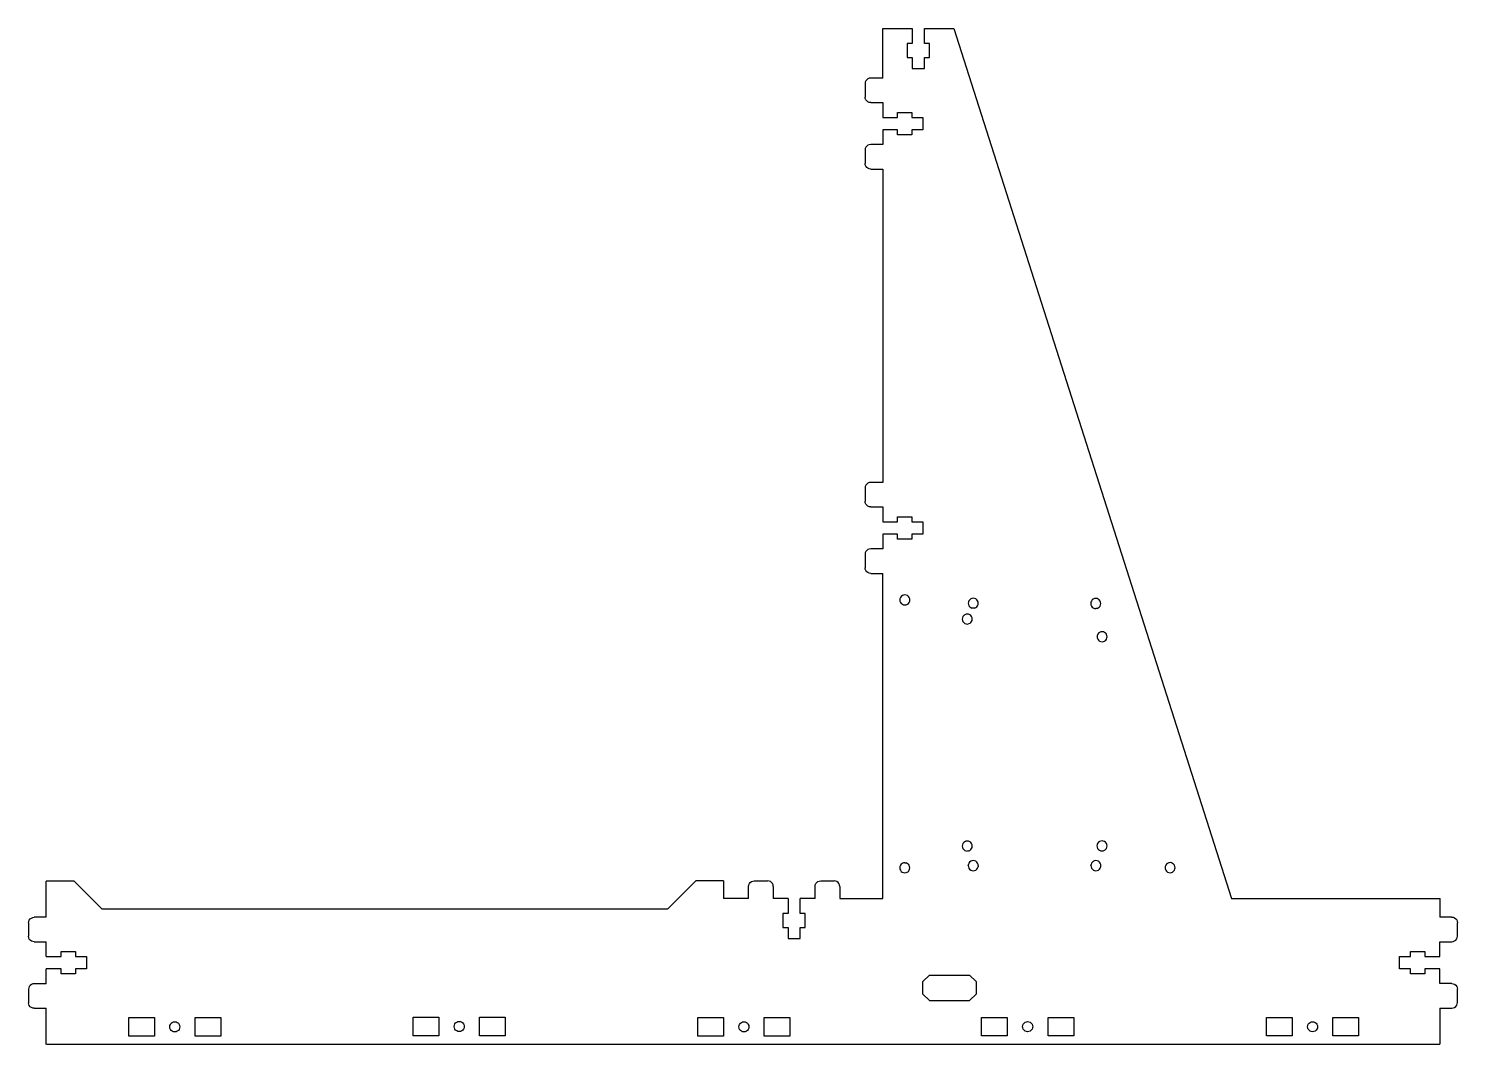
# Model space of a CAD drawing. Header units: inches. Extents: x -1229 to 729, y -736 to 1382.
# Drawn here: x -1229 to -717, y 733 to 1097 of the extents above; entities that cross this region are included whole.
import ezdxf

# ---------------------------------------------------------------- set-up
doc = ezdxf.new("R2010")
doc.units = ezdxf.units.IN
doc.header["$MEASUREMENT"] = 0

msp = doc.modelspace()

# ---------------------------------------------------------------- linework, layer by layer
for p, q in [((-922.81, 1096.84), (-912.21, 1096.84)), ((-922.81, 1079.11), (-922.81, 1096.84)), ((-912.21, 1096.84), (-912.21, 1091.54)), ((-907.81, 1096.84), (-897.3, 1096.84)), ((-907.81, 1091.54), (-907.81, 1096.84)), ((-897.3, 1096.84), (-797.9, 785.14)), ((-914.01, 1091.54), (-914.01, 1086.44)), ((-912.21, 1091.54), (-914.01, 1091.54)), ((-906.01, 1091.54), (-907.81, 1091.54)), ((-906.01, 1086.44), (-906.01, 1091.54)), ((-914.01, 1086.44), (-912.21, 1086.44)), ((-912.21, 1086.44), (-912.21, 1082.49)), ((-907.81, 1086.44), (-906.01, 1086.44)), ((-907.81, 1082.49), (-907.81, 1086.44)), ((-912.21, 1082.49), (-907.81, 1082.49)), ((-929.04, 1077.62), (-929.11, 1077.11)), ((-929.11, 1077.11), (-929.11, 1072.31)), ((-928.84, 1078.11), (-929.04, 1077.62)), ((-928.53, 1078.52), (-928.84, 1078.11)), ((-928.11, 1078.84), (-928.53, 1078.52)), ((-927.63, 1079.04), (-928.11, 1078.84)), ((-927.11, 1079.11), (-927.63, 1079.04)), ((-922.81, 1079.11), (-927.11, 1079.11)), ((-929.04, 1071.79), (-929.11, 1072.31)), ((-928.84, 1071.31), (-929.04, 1071.79)), ((-928.53, 1070.89), (-928.84, 1071.31)), ((-928.11, 1070.58), (-928.53, 1070.89)), ((-927.63, 1070.38), (-928.11, 1070.58)), ((-927.11, 1070.31), (-927.63, 1070.38)), ((-927.11, 1070.31), (-922.81, 1070.31)), ((-922.81, 1070.31), (-922.81, 1065.01)), ((-922.81, 1065.01), (-917.51, 1065.01)), ((-917.51, 1066.81), (-912.41, 1066.81)), ((-917.51, 1065.01), (-917.51, 1066.81)), ((-912.41, 1066.81), (-912.41, 1065.01)), ((-912.41, 1065.01), (-908.46, 1065.01)), ((-908.46, 1065.01), (-908.46, 1060.61)), ((-922.81, 1060.61), (-922.81, 1055.31)), ((-917.51, 1060.61), (-922.81, 1060.61)), ((-917.51, 1058.81), (-917.51, 1060.61)), ((-908.46, 1060.61), (-912.41, 1060.61)), ((-912.41, 1060.61), (-912.41, 1058.81)), ((-929.04, 1053.82), (-929.11, 1053.31)), ((-928.84, 1054.31), (-929.04, 1053.82)), ((-928.53, 1054.72), (-928.84, 1054.31)), ((-928.11, 1055.04), (-928.53, 1054.72)), ((-927.63, 1055.24), (-928.11, 1055.04)), ((-927.11, 1055.31), (-927.63, 1055.24)), ((-922.81, 1055.31), (-927.11, 1055.31)), ((-912.41, 1058.81), (-917.51, 1058.81)), ((-929.11, 1053.31), (-929.11, 1048.51)), ((-929.04, 1047.99), (-929.11, 1048.51)), ((-928.84, 1047.51), (-929.04, 1047.99)), ((-928.53, 1047.09), (-928.84, 1047.51)), ((-928.11, 1046.78), (-928.53, 1047.09)), ((-927.63, 1046.58), (-928.11, 1046.78)), ((-927.11, 1046.51), (-927.63, 1046.58)), ((-927.11, 1046.51), (-922.81, 1046.51)), ((-922.81, 1046.51), (-922.81, 934.24)), ((-929.04, 932.76), (-929.11, 932.24)), ((-929.11, 932.24), (-929.11, 927.44)), ((-928.84, 933.24), (-929.04, 932.76)), ((-928.53, 933.65), (-928.84, 933.24)), ((-928.11, 933.97), (-928.53, 933.65)), ((-927.63, 934.17), (-928.11, 933.97)), ((-927.11, 934.24), (-927.63, 934.17)), ((-922.81, 934.24), (-927.11, 934.24)), ((-929.04, 926.92), (-929.11, 927.44)), ((-928.84, 926.44), (-929.04, 926.92)), ((-928.53, 926.03), (-928.84, 926.44)), ((-928.11, 925.71), (-928.53, 926.03)), ((-927.63, 925.51), (-928.11, 925.71)), ((-927.11, 925.44), (-927.63, 925.51)), ((-927.11, 925.44), (-922.81, 925.44)), ((-922.81, 925.44), (-922.81, 920.14)), ((-917.51, 921.94), (-912.41, 921.94)), ((-917.51, 920.14), (-917.51, 921.94)), ((-912.41, 921.94), (-912.41, 920.14)), ((-922.81, 920.14), (-917.51, 920.14)), ((-917.51, 915.74), (-922.81, 915.74)), ((-922.81, 915.74), (-922.81, 910.44)), ((-917.51, 913.94), (-917.51, 915.74)), ((-912.41, 920.14), (-908.46, 920.14)), ((-912.41, 915.74), (-912.41, 913.94)), ((-908.46, 915.74), (-912.41, 915.74)), ((-908.46, 920.14), (-908.46, 915.74)), ((-912.41, 913.94), (-917.51, 913.94)), ((-929.04, 908.96), (-929.11, 908.44)), ((-929.11, 908.44), (-929.11, 903.64)), ((-928.84, 909.44), (-929.04, 908.96)), ((-928.53, 909.85), (-928.84, 909.44)), ((-928.11, 910.17), (-928.53, 909.85)), ((-927.63, 910.37), (-928.11, 910.17)), ((-927.11, 910.44), (-927.63, 910.37)), ((-922.81, 910.44), (-927.11, 910.44)), ((-929.04, 903.12), (-929.11, 903.64)), ((-928.84, 902.64), (-929.04, 903.12)), ((-928.53, 902.23), (-928.84, 902.64)), ((-928.11, 901.91), (-928.53, 902.23)), ((-927.63, 901.71), (-928.11, 901.91)), ((-927.11, 901.64), (-927.63, 901.71)), ((-927.11, 901.64), (-922.81, 901.64)), ((-922.81, 785.14), (-922.81, 901.64)), ((-916.62, 892.58), (-916.68, 892.12)), ((-916.68, 892.12), (-916.62, 891.65)), ((-916.44, 893.02), (-916.62, 892.58)), ((-916.62, 891.65), (-916.44, 891.22)), ((-916.15, 893.39), (-916.44, 893.02)), ((-916.44, 891.22), (-916.15, 890.85)), ((-915.78, 893.68), (-916.15, 893.39)), ((-916.15, 890.85), (-915.78, 890.56)), ((-915.35, 893.86), (-915.78, 893.68)), ((-915.78, 890.56), (-915.35, 890.38)), ((-914.88, 893.92), (-915.35, 893.86)), ((-915.35, 890.38), (-914.88, 890.32)), ((-914.41, 893.86), (-914.88, 893.92)), ((-914.88, 890.32), (-914.41, 890.38)), ((-913.98, 893.68), (-914.41, 893.86)), ((-914.41, 890.38), (-913.98, 890.56)), ((-913.61, 893.39), (-913.98, 893.68)), ((-913.98, 890.56), (-913.61, 890.85)), ((-913.32, 893.02), (-913.61, 893.39)), ((-913.61, 890.85), (-913.32, 891.22)), ((-913.14, 892.58), (-913.32, 893.02)), ((-913.32, 891.22), (-913.14, 891.65)), ((-913.08, 892.12), (-913.14, 892.58)), ((-913.14, 891.65), (-913.08, 892.12)), ((-892.11, 891.41), (-892.18, 890.95)), ((-892.18, 890.95), (-892.11, 890.48)), ((-891.94, 891.85), (-892.11, 891.41)), ((-892.11, 890.48), (-891.93, 890.05)), ((-891.65, 892.22), (-891.94, 891.85)), ((-891.28, 892.5), (-891.65, 892.22)), ((-890.84, 892.68), (-891.28, 892.5)), ((-890.38, 892.75), (-890.84, 892.68)), ((-889.91, 892.68), (-890.38, 892.75)), ((-889.48, 892.5), (-889.91, 892.68)), ((-889.1, 892.22), (-889.48, 892.5)), ((-888.82, 891.85), (-889.1, 892.22)), ((-888.64, 891.41), (-888.82, 891.85)), ((-888.82, 890.05), (-888.64, 890.48)), ((-888.58, 890.95), (-888.64, 891.41)), ((-888.64, 890.48), (-888.58, 890.95)), ((-848.28, 891.32), (-848.34, 890.85)), ((-848.34, 890.85), (-848.28, 890.39)), ((-848.1, 891.75), (-848.28, 891.32)), ((-848.28, 890.39), (-848.1, 889.95)), ((-847.81, 892.13), (-848.1, 891.75)), ((-847.44, 892.41), (-847.81, 892.13)), ((-847.01, 892.59), (-847.44, 892.41)), ((-846.54, 892.65), (-847.01, 892.59)), ((-846.08, 892.59), (-846.54, 892.65)), ((-845.64, 892.41), (-846.08, 892.59)), ((-845.27, 892.13), (-845.64, 892.41)), ((-844.98, 891.75), (-845.27, 892.13)), ((-844.8, 891.32), (-844.98, 891.75)), ((-844.98, 889.95), (-844.8, 890.39)), ((-844.74, 890.85), (-844.8, 891.32)), ((-844.8, 890.39), (-844.74, 890.85)), ((-894.26, 885.73), (-894.32, 885.26)), ((-894.32, 885.26), (-894.26, 884.8)), ((-894.08, 886.16), (-894.26, 885.73)), ((-893.79, 886.54), (-894.08, 886.16)), ((-893.64, 886.68), (-893.79, 886.54)), ((-893.57, 886.71), (-893.64, 886.68)), ((-893.42, 886.82), (-893.57, 886.71)), ((-892.98, 887), (-893.42, 886.82)), ((-892.52, 887.06), (-892.98, 887)), ((-892.05, 887), (-892.52, 887.06)), ((-891.62, 886.82), (-892.05, 887)), ((-891.93, 890.05), (-891.65, 889.67)), ((-891.65, 889.67), (-891.28, 889.39)), ((-891.24, 886.54), (-891.62, 886.82)), ((-891.28, 889.39), (-890.84, 889.21)), ((-890.96, 886.16), (-891.24, 886.54)), ((-890.78, 885.73), (-890.96, 886.16)), ((-890.38, 889.15), (-890.84, 889.21)), ((-890.72, 885.26), (-890.78, 885.73)), ((-890.78, 884.8), (-890.72, 885.26)), ((-889.91, 889.21), (-890.38, 889.15)), ((-889.91, 889.21), (-889.48, 889.39)), ((-889.48, 889.39), (-889.1, 889.67)), ((-889.1, 889.67), (-888.82, 890.05)), ((-848.1, 889.95), (-847.81, 889.58)), ((-847.81, 889.58), (-847.44, 889.29)), ((-847.44, 889.29), (-847.01, 889.12)), ((-847.01, 889.12), (-846.54, 889.05)), ((-846.08, 889.12), (-846.54, 889.05)), ((-846.08, 889.12), (-845.64, 889.3)), ((-845.64, 889.3), (-845.27, 889.58)), ((-845.27, 889.58), (-844.98, 889.95)), ((-894.26, 884.8), (-894.08, 884.36)), ((-894.08, 884.36), (-893.79, 883.99)), ((-893.79, 883.99), (-893.42, 883.7)), ((-893.42, 883.7), (-892.98, 883.52)), ((-892.98, 883.52), (-892.52, 883.46)), ((-892.52, 883.46), (-892.05, 883.53)), ((-891.62, 883.7), (-892.05, 883.53)), ((-891.62, 883.7), (-891.47, 883.85)), ((-891.47, 883.85), (-891.24, 883.99)), ((-891.24, 883.99), (-890.96, 884.36)), ((-890.96, 884.36), (-890.78, 884.8)), ((-845.53, 880.24), (-845.81, 879.86)), ((-845.42, 880.34), (-845.53, 880.24)), ((-845.37, 880.36), (-845.42, 880.34)), ((-845.15, 880.52), (-845.37, 880.36)), ((-844.72, 880.7), (-845.15, 880.52)), ((-844.25, 880.76), (-844.72, 880.7)), ((-843.79, 880.7), (-844.25, 880.76)), ((-843.35, 880.52), (-843.79, 880.7)), ((-842.98, 880.24), (-843.35, 880.52)), ((-842.7, 879.86), (-842.98, 880.24)), ((-845.99, 879.43), (-846.05, 878.96)), ((-846.05, 878.96), (-845.99, 878.5)), ((-845.81, 879.86), (-845.99, 879.43)), ((-845.99, 878.5), (-845.81, 878.06)), ((-845.81, 878.06), (-845.53, 877.69)), ((-845.53, 877.69), (-845.15, 877.4)), ((-845.15, 877.4), (-844.72, 877.22)), ((-844.72, 877.22), (-844.25, 877.16)), ((-844.25, 877.16), (-843.79, 877.22)), ((-843.79, 877.22), (-843.35, 877.4)), ((-843.35, 877.4), (-843.24, 877.51)), ((-843.24, 877.51), (-842.98, 877.69)), ((-842.98, 877.69), (-842.7, 878.06)), ((-842.52, 879.43), (-842.7, 879.86)), ((-842.7, 878.06), (-842.52, 878.5)), ((-842.45, 878.96), (-842.52, 879.43)), ((-842.52, 878.5), (-842.45, 878.96)), ((-894.29, 804.41), (-894.35, 803.95)), ((-894.35, 803.95), (-894.29, 803.48)), ((-894.11, 804.85), (-894.29, 804.41)), ((-894.29, 803.48), (-894.11, 803.05)), ((-893.82, 805.22), (-894.11, 804.85)), ((-893.45, 805.51), (-893.82, 805.22)), ((-893.27, 805.6), (-893.45, 805.51)), ((-893.21, 805.6), (-893.27, 805.6)), ((-893.01, 805.69), (-893.21, 805.6)), ((-892.55, 805.75), (-893.01, 805.69)), ((-892.08, 805.69), (-892.55, 805.75)), ((-891.65, 805.51), (-892.08, 805.69)), ((-891.27, 805.22), (-891.65, 805.51)), ((-890.99, 804.85), (-891.27, 805.22)), ((-890.81, 804.41), (-890.99, 804.85)), ((-890.99, 803.05), (-890.81, 803.48)), ((-890.75, 803.95), (-890.81, 804.41)), ((-890.81, 803.48), (-890.75, 803.95)), ((-846.03, 804.48), (-846.09, 804.02)), ((-846.09, 804.02), (-846.03, 803.55)), ((-845.85, 804.92), (-846.03, 804.48)), ((-846.03, 803.55), (-845.85, 803.12)), ((-845.56, 805.29), (-845.85, 804.92)), ((-845.37, 805.46), (-845.56, 805.29)), ((-845.3, 805.49), (-845.37, 805.46)), ((-845.19, 805.58), (-845.3, 805.49)), ((-844.75, 805.76), (-845.19, 805.58)), ((-844.29, 805.82), (-844.75, 805.76)), ((-843.82, 805.76), (-844.29, 805.82)), ((-843.39, 805.58), (-843.82, 805.76)), ((-843.01, 805.29), (-843.39, 805.58)), ((-842.73, 804.92), (-843.01, 805.29)), ((-842.55, 804.48), (-842.73, 804.92)), ((-842.73, 803.12), (-842.55, 803.55)), ((-842.49, 804.02), (-842.55, 804.48)), ((-842.55, 803.55), (-842.49, 804.02)), ((-894.11, 803.05), (-893.82, 802.67)), ((-893.82, 802.67), (-893.45, 802.39)), ((-893.45, 802.39), (-893.01, 802.21)), ((-893.01, 802.21), (-892.55, 802.15)), ((-892.08, 802.21), (-892.55, 802.15)), ((-892.08, 802.21), (-891.9, 802.3)), ((-891.68, 798.2), (-891.97, 797.83)), ((-891.9, 802.3), (-891.65, 802.39)), ((-891.31, 798.49), (-891.68, 798.2)), ((-891.65, 802.39), (-891.27, 802.67)), ((-890.87, 798.67), (-891.31, 798.49)), ((-891.27, 802.67), (-890.99, 803.05)), ((-890.41, 798.73), (-890.87, 798.67)), ((-889.94, 798.67), (-890.41, 798.73)), ((-889.51, 798.49), (-889.94, 798.67)), ((-889.14, 798.2), (-889.51, 798.49)), ((-888.85, 797.83), (-889.14, 798.2)), ((-847.75, 798.2), (-848.04, 797.83)), ((-847.38, 798.49), (-847.75, 798.2)), ((-846.94, 798.67), (-847.38, 798.49)), ((-846.48, 798.73), (-846.94, 798.67)), ((-846.01, 798.67), (-846.48, 798.73)), ((-845.58, 798.49), (-846.01, 798.67)), ((-845.85, 803.12), (-845.56, 802.75)), ((-845.2, 798.2), (-845.58, 798.49)), ((-845.56, 802.75), (-845.19, 802.46)), ((-844.92, 797.83), (-845.2, 798.2)), ((-845.19, 802.46), (-844.75, 802.28)), ((-844.75, 802.28), (-844.29, 802.22)), ((-844.29, 802.22), (-843.82, 802.28)), ((-843.82, 802.28), (-843.39, 802.46)), ((-843.39, 802.46), (-843.2, 802.63)), ((-843.2, 802.63), (-843.01, 802.75)), ((-843.01, 802.75), (-842.73, 803.12)), ((-916.64, 796.63), (-916.7, 796.16)), ((-916.7, 796.16), (-916.64, 795.7)), ((-916.46, 797.06), (-916.64, 796.63)), ((-916.64, 795.7), (-916.46, 795.26)), ((-916.18, 797.43), (-916.46, 797.06)), ((-916.46, 795.26), (-916.18, 794.89)), ((-915.8, 797.72), (-916.18, 797.43)), ((-916.18, 794.89), (-915.8, 794.6)), ((-915.37, 797.9), (-915.8, 797.72)), ((-915.8, 794.6), (-915.37, 794.42)), ((-914.9, 797.96), (-915.37, 797.9)), ((-915.37, 794.42), (-914.9, 794.36)), ((-914.9, 797.96), (-914.44, 797.9)), ((-914.9, 794.36), (-914.44, 794.42)), ((-914, 797.72), (-914.44, 797.9)), ((-914.44, 794.42), (-914, 794.6)), ((-913.63, 797.44), (-914, 797.72)), ((-914, 794.6), (-913.63, 794.89)), ((-913.34, 797.06), (-913.63, 797.44)), ((-913.63, 794.89), (-913.34, 795.26)), ((-913.16, 796.63), (-913.34, 797.06)), ((-913.34, 795.26), (-913.16, 795.7)), ((-913.1, 796.16), (-913.16, 796.63)), ((-913.16, 795.7), (-913.1, 796.16)), ((-892.21, 796.93), (-892.15, 797.4)), ((-892.21, 796.93), (-892.15, 796.46)), ((-891.97, 797.83), (-892.15, 797.4)), ((-892.15, 796.46), (-891.97, 796.03)), ((-891.97, 796.03), (-891.68, 795.66)), ((-891.68, 795.66), (-891.31, 795.37)), ((-891.31, 795.37), (-890.87, 795.19)), ((-890.87, 795.19), (-890.41, 795.13)), ((-890.41, 795.13), (-889.94, 795.19)), ((-889.94, 795.19), (-889.51, 795.37)), ((-889.51, 795.37), (-889.14, 795.66)), ((-889.14, 795.66), (-888.85, 796.03)), ((-888.67, 797.4), (-888.85, 797.83)), ((-888.85, 796.03), (-888.67, 796.46)), ((-888.61, 796.93), (-888.67, 797.4)), ((-888.61, 796.93), (-888.67, 796.46)), ((-848.28, 796.93), (-848.21, 797.4)), ((-848.28, 796.93), (-848.21, 796.46)), ((-848.04, 797.83), (-848.21, 797.4)), ((-848.21, 796.46), (-848.03, 796.03)), ((-848.03, 796.03), (-847.75, 795.66)), ((-847.75, 795.66), (-847.38, 795.37)), ((-847.38, 795.37), (-846.94, 795.19)), ((-846.94, 795.19), (-846.48, 795.13)), ((-846.48, 795.13), (-846.01, 795.19)), ((-846.01, 795.19), (-845.58, 795.37)), ((-845.58, 795.37), (-845.2, 795.66)), ((-845.2, 795.66), (-844.92, 796.03)), ((-844.74, 797.4), (-844.92, 797.83)), ((-844.92, 796.03), (-844.74, 796.46)), ((-844.68, 796.93), (-844.74, 797.4)), ((-844.74, 796.46), (-844.68, 796.93)), ((-821.65, 796.67), (-821.71, 796.21)), ((-821.71, 796.21), (-821.65, 795.74)), ((-821.47, 797.11), (-821.65, 796.67)), ((-821.65, 795.74), (-821.47, 795.31)), ((-821.18, 797.48), (-821.47, 797.11)), ((-821.47, 795.31), (-821.18, 794.93)), ((-820.81, 797.76), (-821.18, 797.48)), ((-821.18, 794.93), (-820.81, 794.65)), ((-820.38, 797.94), (-820.81, 797.76)), ((-820.81, 794.65), (-820.38, 794.47)), ((-819.91, 798.01), (-820.38, 797.94)), ((-820.38, 794.47), (-819.91, 794.41)), ((-819.44, 797.94), (-819.91, 798.01)), ((-819.91, 794.41), (-819.44, 794.47)), ((-819.01, 797.76), (-819.44, 797.94)), ((-819.44, 794.47), (-819.01, 794.65)), ((-818.64, 797.48), (-819.01, 797.76)), ((-819.01, 794.65), (-818.64, 794.93)), ((-818.35, 797.11), (-818.64, 797.48)), ((-818.64, 794.93), (-818.35, 795.31)), ((-818.17, 796.67), (-818.35, 797.11)), ((-818.35, 795.31), (-818.17, 795.74)), ((-818.11, 796.21), (-818.17, 796.67)), ((-818.17, 795.74), (-818.11, 796.21)), ((-1222.26, 778.43), (-1222.26, 791.38)), ((-1212.26, 791.38), (-1222.26, 791.38)), ((-1212.26, 791.38), (-1202.26, 781.38)), ((-999.76, 781.44), (-989.76, 791.44)), ((-979.76, 791.44), (-989.76, 791.44)), ((-979.76, 791.44), (-979.76, 785.14)), ((-970.81, 789.49), (-970.74, 790.01)), ((-970.81, 785.14), (-970.81, 789.49)), ((-970.74, 790.01), (-970.54, 790.49)), ((-970.54, 790.49), (-970.23, 790.9)), ((-970.23, 790.9), (-969.81, 791.22)), ((-969.81, 791.22), (-969.33, 791.42)), ((-969.33, 791.42), (-968.81, 791.49)), ((-968.81, 791.49), (-964.01, 791.49)), ((-963.49, 791.42), (-964.01, 791.49)), ((-963.01, 791.22), (-963.49, 791.42)), ((-962.6, 790.9), (-963.01, 791.22)), ((-962.28, 790.49), (-962.6, 790.9)), ((-962.08, 790.01), (-962.28, 790.49)), ((-962.01, 789.49), (-962.08, 790.01)), ((-962.01, 789.49), (-962.01, 785.14)), ((-947.01, 789.49), (-946.94, 790.01)), ((-947.01, 785.14), (-947.01, 789.49)), ((-946.94, 790.01), (-946.74, 790.49)), ((-946.74, 790.49), (-946.43, 790.9)), ((-946.43, 790.9), (-946.01, 791.22)), ((-946.01, 791.22), (-945.53, 791.42)), ((-945.53, 791.42), (-945.01, 791.49)), ((-945.01, 791.49), (-940.21, 791.49)), ((-939.69, 791.42), (-940.21, 791.49)), ((-939.21, 791.22), (-939.69, 791.42)), ((-938.8, 790.9), (-939.21, 791.22)), ((-938.48, 790.49), (-938.8, 790.9)), ((-938.28, 790.01), (-938.48, 790.49)), ((-938.21, 789.49), (-938.28, 790.01)), ((-938.21, 789.49), (-938.21, 785.14)), ((-970.81, 785.14), (-979.76, 785.14)), ((-956.71, 785.14), (-962.01, 785.14)), ((-956.71, 785.14), (-956.71, 779.84)), ((-952.31, 779.84), (-952.31, 785.14)), ((-947.01, 785.14), (-952.31, 785.14)), ((-938.21, 785.14), (-922.81, 785.14)), ((-797.9, 785.14), (-723.18, 785.14)), ((-723.18, 778.49), (-723.18, 785.14)), ((-1228.34, 777.43), (-1228.02, 777.84)), ((-1228.02, 777.84), (-1227.61, 778.16)), ((-1227.61, 778.16), (-1227.12, 778.36)), ((-1227.12, 778.36), (-1226.61, 778.43)), ((-1222.26, 778.43), (-1226.61, 778.43)), ((-1202.32, 781.44), (-999.76, 781.44)), ((-956.71, 779.84), (-958.51, 779.84)), ((-958.51, 779.84), (-958.51, 774.74)), ((-950.51, 779.84), (-952.31, 779.84)), ((-950.51, 774.74), (-950.51, 779.84)), ((-719.05, 778.49), (-723.4, 778.49)), ((-719.05, 778.49), (-718.53, 778.42)), ((-718.53, 778.42), (-718.05, 778.22)), ((-718.05, 778.22), (-717.63, 777.9)), ((-717.63, 777.9), (-717.31, 777.49)), ((-1228.61, 776.43), (-1228.54, 776.94)), ((-1228.61, 776.43), (-1228.61, 771.63)), ((-1228.54, 776.94), (-1228.34, 777.43)), ((-958.51, 774.74), (-956.71, 774.74)), ((-956.71, 774.74), (-956.71, 770.79)), ((-952.31, 770.79), (-952.31, 774.74)), ((-952.31, 774.74), (-950.51, 774.74)), ((-717.31, 777.49), (-717.11, 777.01)), ((-717.11, 777.01), (-717.05, 776.49)), ((-717.05, 771.69), (-717.05, 776.49)), ((-1228.54, 771.11), (-1228.61, 771.63)), ((-1228.34, 770.63), (-1228.54, 771.11)), ((-1228.02, 770.21), (-1228.34, 770.63)), ((-1227.61, 769.9), (-1228.02, 770.21)), ((-1227.12, 769.7), (-1227.61, 769.9)), ((-1226.61, 769.63), (-1227.12, 769.7)), ((-1226.61, 769.63), (-1222.26, 769.63)), ((-1222.26, 764.33), (-1222.26, 769.63)), ((-956.71, 770.79), (-952.31, 770.79)), ((-723.4, 764.39), (-723.4, 769.69)), ((-723.4, 769.69), (-719.05, 769.69)), ((-719.05, 769.69), (-718.53, 769.76)), ((-718.53, 769.76), (-718.05, 769.96)), ((-718.05, 769.96), (-717.63, 770.28)), ((-717.63, 770.28), (-717.31, 770.69)), ((-717.31, 770.69), (-717.11, 771.17)), ((-717.11, 771.17), (-717.05, 771.69)), ((-1222.26, 764.33), (-1216.96, 764.33)), ((-1216.96, 766.13), (-1211.86, 766.13)), ((-1216.96, 764.33), (-1216.96, 766.13)), ((-1211.86, 766.13), (-1211.86, 764.33)), ((-1211.86, 764.33), (-1207.91, 764.33)), ((-1207.91, 764.33), (-1207.91, 759.93)), ((-737.75, 764.39), (-733.8, 764.39)), ((-737.75, 759.99), (-737.75, 764.39)), ((-733.8, 766.19), (-728.7, 766.19)), ((-733.8, 764.39), (-733.8, 766.19)), ((-728.7, 766.19), (-728.7, 764.39)), ((-728.7, 764.39), (-723.4, 764.39)), ((-1216.96, 759.93), (-1222.26, 759.93)), ((-1222.26, 754.63), (-1222.26, 759.93)), ((-1216.96, 758.13), (-1216.96, 759.93)), ((-1211.86, 758.13), (-1216.96, 758.13)), ((-1207.91, 759.93), (-1211.86, 759.93)), ((-1211.86, 759.93), (-1211.86, 758.13)), ((-906.02, 757.66), (-908.4, 755.4)), ((-906.02, 757.66), (-891.74, 757.66)), ((-889.36, 755.4), (-891.74, 757.66)), ((-733.8, 759.99), (-737.75, 759.99)), ((-733.8, 758.19), (-733.8, 759.99)), ((-728.7, 758.19), (-733.8, 758.19)), ((-723.4, 759.99), (-728.7, 759.99)), ((-728.7, 759.99), (-728.7, 758.19)), ((-723.4, 754.69), (-723.4, 759.99)), ((-1228.54, 753.14), (-1228.61, 752.63)), ((-1228.61, 752.63), (-1228.61, 747.83)), ((-1228.34, 753.63), (-1228.54, 753.14)), ((-1228.02, 754.04), (-1228.34, 753.63)), ((-1227.61, 754.36), (-1228.02, 754.04)), ((-1227.12, 754.56), (-1227.61, 754.36)), ((-1226.61, 754.63), (-1227.12, 754.56)), ((-1222.26, 754.63), (-1226.61, 754.63)), ((-908.4, 750.88), (-908.4, 755.4)), ((-889.36, 755.4), (-889.36, 750.88)), ((-719.05, 754.69), (-723.4, 754.69)), ((-719.05, 754.69), (-718.53, 754.62)), ((-718.53, 754.62), (-718.05, 754.42)), ((-718.05, 754.42), (-717.63, 754.1)), ((-717.63, 754.1), (-717.31, 753.69)), ((-717.31, 753.69), (-717.11, 753.21)), ((-717.11, 753.21), (-717.05, 752.69)), ((-717.05, 747.89), (-717.05, 752.69)), ((-1228.54, 747.31), (-1228.61, 747.83)), ((-1228.34, 746.83), (-1228.54, 747.31)), ((-908.4, 750.88), (-906.02, 748.62)), ((-906.02, 748.62), (-891.74, 748.62)), ((-891.74, 748.62), (-889.36, 750.88)), ((-717.63, 746.48), (-717.31, 746.89)), ((-717.31, 746.89), (-717.11, 747.37)), ((-717.11, 747.37), (-717.05, 747.89)), ((-1228.02, 746.41), (-1228.34, 746.83)), ((-1227.61, 746.1), (-1228.02, 746.41)), ((-1227.12, 745.9), (-1227.61, 746.1)), ((-1226.61, 745.83), (-1227.12, 745.9)), ((-1226.61, 745.83), (-1222.26, 745.83)), ((-1222.26, 732.88), (-1222.26, 745.83)), ((-1192.76, 742.48), (-1183.56, 742.48)), ((-1192.76, 735.88), (-1192.76, 742.48)), ((-1183.56, 742.48), (-1183.56, 735.88)), ((-1168.96, 735.88), (-1168.96, 742.48)), ((-1168.96, 742.48), (-1159.76, 742.48)), ((-1159.76, 742.48), (-1159.76, 735.88)), ((-1090.93, 736.01), (-1090.93, 742.61)), ((-1090.93, 742.61), (-1081.73, 742.61)), ((-1081.73, 742.61), (-1081.73, 736.01)), ((-1067.13, 736.01), (-1067.13, 742.61)), ((-1067.13, 742.61), (-1057.93, 742.61)), ((-1057.93, 742.61), (-1057.93, 736.01)), ((-989, 742.48), (-979.8, 742.48)), ((-989, 735.88), (-989, 742.48)), ((-979.8, 742.48), (-979.8, 735.88)), ((-965.2, 742.48), (-956, 742.48)), ((-965.2, 735.88), (-965.2, 742.48)), ((-956, 742.48), (-956, 735.88)), ((-887.41, 735.94), (-887.41, 742.54)), ((-887.41, 742.54), (-878.21, 742.54)), ((-878.21, 742.54), (-878.21, 735.94)), ((-863.61, 735.94), (-863.61, 742.54)), ((-863.61, 742.54), (-854.41, 742.54)), ((-854.41, 742.54), (-854.41, 735.94)), ((-785.41, 735.92), (-785.41, 742.52)), ((-785.41, 742.52), (-776.21, 742.52)), ((-776.21, 742.52), (-776.21, 735.92)), ((-761.61, 735.92), (-761.61, 742.52)), ((-761.61, 742.52), (-752.41, 742.52)), ((-752.41, 742.52), (-752.41, 735.92)), ((-723.4, 745.89), (-719.05, 745.89)), ((-723.4, 745.89), (-723.4, 732.94)), ((-719.05, 745.89), (-718.53, 745.96)), ((-718.53, 745.96), (-718.05, 746.16)), ((-718.05, 746.16), (-717.63, 746.48)), ((-1178.06, 739.18), (-1178, 739.64)), ((-1178, 738.71), (-1178.06, 739.18)), ((-1178, 739.64), (-1177.82, 740.08)), ((-1177.82, 738.28), (-1178, 738.71)), ((-1177.82, 740.08), (-1177.53, 740.45)), ((-1177.53, 737.9), (-1177.82, 738.28)), ((-1177.53, 740.45), (-1177.16, 740.74)), ((-1177.16, 737.62), (-1177.53, 737.9)), ((-1177.16, 740.74), (-1176.72, 740.92)), ((-1176.72, 737.44), (-1177.16, 737.62)), ((-1176.72, 740.92), (-1176.26, 740.98)), ((-1176.26, 737.38), (-1176.72, 737.44)), ((-1176.26, 740.98), (-1175.79, 740.92)), ((-1175.79, 737.44), (-1176.26, 737.38)), ((-1175.79, 740.92), (-1175.36, 740.74)), ((-1175.36, 737.62), (-1175.79, 737.44)), ((-1175.36, 740.74), (-1174.98, 740.45)), ((-1174.98, 737.9), (-1175.36, 737.62)), ((-1174.98, 740.45), (-1174.7, 740.08)), ((-1174.7, 738.28), (-1174.98, 737.9)), ((-1174.7, 740.08), (-1174.52, 739.64)), ((-1174.52, 738.71), (-1174.7, 738.28)), ((-1174.52, 739.64), (-1174.45, 739.18)), ((-1174.45, 739.18), (-1174.52, 738.71)), ((-1076.23, 739.31), (-1076.17, 739.78)), ((-1076.17, 738.85), (-1076.23, 739.31)), ((-1076.17, 739.78), (-1075.99, 740.21)), ((-1075.99, 738.41), (-1076.17, 738.85)), ((-1075.99, 740.21), (-1075.7, 740.59)), ((-1075.7, 738.04), (-1075.99, 738.41)), ((-1075.7, 740.59), (-1075.33, 740.87)), ((-1075.33, 737.75), (-1075.7, 738.04)), ((-1075.33, 740.87), (-1074.89, 741.05)), ((-1074.89, 737.57), (-1075.33, 737.75)), ((-1074.89, 741.05), (-1074.43, 741.11)), ((-1074.43, 737.51), (-1074.89, 737.57)), ((-1074.43, 741.11), (-1073.96, 741.05)), ((-1073.96, 737.57), (-1074.43, 737.51)), ((-1073.96, 741.05), (-1073.53, 740.87)), ((-1073.53, 737.75), (-1073.96, 737.57)), ((-1073.53, 740.87), (-1073.15, 740.59)), ((-1073.15, 738.04), (-1073.53, 737.75)), ((-1073.15, 740.59), (-1072.87, 740.21)), ((-1072.87, 738.41), (-1073.15, 738.04)), ((-1072.87, 740.21), (-1072.69, 739.78)), ((-1072.69, 738.85), (-1072.87, 738.41)), ((-1072.69, 739.78), (-1072.62, 739.31)), ((-1072.62, 739.31), (-1072.69, 738.85)), ((-974.3, 739.18), (-974.24, 739.65)), ((-974.24, 738.72), (-974.3, 739.18)), ((-974.24, 739.65), (-974.06, 740.08)), ((-974.06, 738.28), (-974.24, 738.72)), ((-974.06, 740.08), (-973.77, 740.46)), ((-973.77, 737.91), (-974.06, 738.28)), ((-973.77, 740.46), (-973.4, 740.74)), ((-973.4, 737.62), (-973.77, 737.91)), ((-973.4, 740.74), (-972.97, 740.92)), ((-972.97, 737.44), (-973.4, 737.62)), ((-972.97, 740.92), (-972.5, 740.98)), ((-972.5, 737.38), (-972.97, 737.44)), ((-972.5, 740.98), (-972.03, 740.92)), ((-972.03, 737.44), (-972.5, 737.38)), ((-972.03, 740.92), (-971.6, 740.74)), ((-971.6, 737.62), (-972.03, 737.44)), ((-971.6, 740.74), (-971.23, 740.46)), ((-971.23, 737.91), (-971.6, 737.62)), ((-971.23, 740.46), (-970.94, 740.08)), ((-970.94, 738.28), (-971.23, 737.91)), ((-970.94, 740.08), (-970.76, 739.65)), ((-970.76, 738.72), (-970.94, 738.28)), ((-970.76, 739.65), (-970.7, 739.18)), ((-970.7, 739.18), (-970.76, 738.72)), ((-872.71, 739.24), (-872.65, 739.71)), ((-872.65, 738.77), (-872.71, 739.24)), ((-872.65, 739.71), (-872.47, 740.14)), ((-872.47, 738.34), (-872.65, 738.77)), ((-872.47, 740.14), (-872.19, 740.51)), ((-872.19, 737.97), (-872.47, 738.34)), ((-872.19, 740.51), (-871.81, 740.8)), ((-871.81, 737.68), (-872.19, 737.97)), ((-871.81, 740.8), (-871.38, 740.98)), ((-871.38, 737.5), (-871.81, 737.68)), ((-871.38, 740.98), (-870.91, 741.04)), ((-870.91, 737.44), (-871.38, 737.5)), ((-870.91, 741.04), (-870.45, 740.98)), ((-870.45, 737.5), (-870.91, 737.44)), ((-870.45, 740.98), (-870.01, 740.8)), ((-870.01, 737.68), (-870.45, 737.5)), ((-870.01, 740.8), (-869.64, 740.51)), ((-869.64, 737.97), (-870.01, 737.68)), ((-869.64, 740.51), (-869.35, 740.14)), ((-869.35, 738.34), (-869.64, 737.97)), ((-869.35, 740.14), (-869.17, 739.71)), ((-869.17, 738.77), (-869.35, 738.34)), ((-869.17, 739.71), (-869.11, 739.24)), ((-869.11, 739.24), (-869.17, 738.77)), ((-770.71, 739.22), (-770.65, 739.69)), ((-770.65, 738.76), (-770.71, 739.22)), ((-770.65, 739.69), (-770.47, 740.13)), ((-770.47, 738.32), (-770.65, 738.76)), ((-770.47, 740.13), (-770.18, 740.5)), ((-770.18, 737.95), (-770.47, 738.32)), ((-770.18, 740.5), (-769.81, 740.78)), ((-769.81, 737.66), (-770.18, 737.95)), ((-769.81, 740.78), (-769.37, 740.96)), ((-769.37, 737.48), (-769.81, 737.66)), ((-769.37, 740.96), (-768.91, 741.03)), ((-768.91, 737.42), (-769.37, 737.48)), ((-768.91, 741.03), (-768.44, 740.96)), ((-768.44, 737.48), (-768.91, 737.42)), ((-768.44, 740.96), (-768.01, 740.78)), ((-768.01, 737.66), (-768.44, 737.48)), ((-768.01, 740.78), (-767.63, 740.5)), ((-767.63, 737.95), (-768.01, 737.66)), ((-767.63, 740.5), (-767.35, 740.13)), ((-767.35, 738.32), (-767.63, 737.95)), ((-767.35, 740.13), (-767.17, 739.69)), ((-767.17, 738.76), (-767.35, 738.32)), ((-767.17, 739.69), (-767.11, 739.22)), ((-767.11, 739.22), (-767.17, 738.76)), ((-1222.05, 732.94), (-723.4, 732.94)), ((-1183.56, 735.88), (-1192.76, 735.88)), ((-1159.76, 735.88), (-1168.96, 735.88)), ((-1081.73, 736.01), (-1090.93, 736.01)), ((-1057.93, 736.01), (-1067.13, 736.01)), ((-979.8, 735.88), (-989, 735.88)), ((-956, 735.88), (-965.2, 735.88)), ((-878.21, 735.94), (-887.41, 735.94)), ((-854.41, 735.94), (-863.61, 735.94)), ((-776.21, 735.92), (-785.41, 735.92)), ((-752.41, 735.92), (-761.61, 735.92))]:
    msp.add_line(p, q)

doc.saveas('drawing.dxf')
